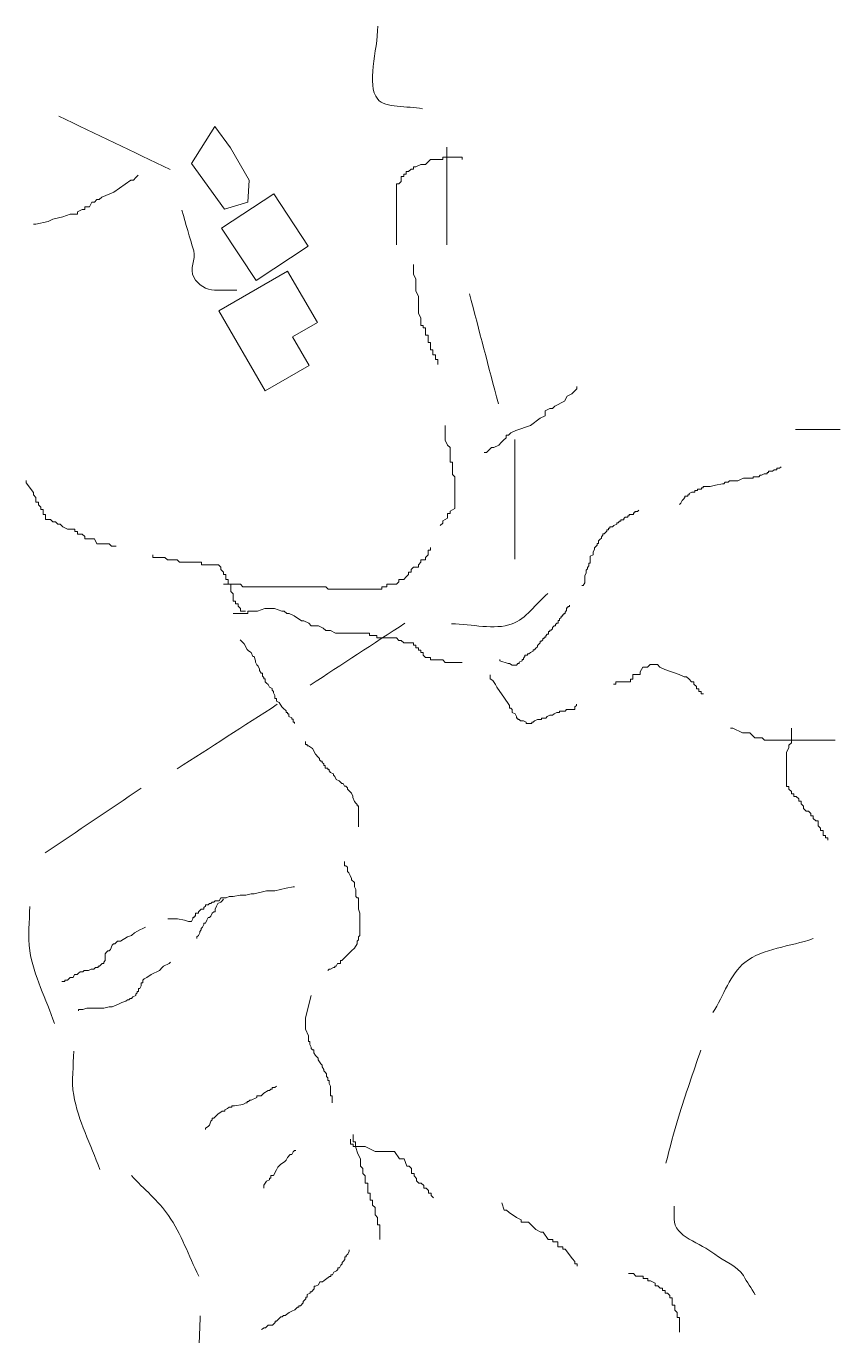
# Model space of a CAD drawing. Header units: metres. Extents: x 645999 to 650010, y 500996 to 503068.
# Drawn here: x 647274.4 to 647528.3, y 501381.1 to 501789.4 of the extents above; entities that cross this region are included whole.
import ezdxf

# ---------------------------------------------------------------- set-up
doc = ezdxf.new("R2010")
doc.units = ezdxf.units.M
doc.header["$MEASUREMENT"] = 0
for name, color, linetype, lineweight in [('faubourg', 7, 'Continuous', 0), ('ruisseau temporaire', 7, 'Continuous', 0), ('santier-layon', 7, 'Continuous', 0)]:
    doc.layers.add(name, color=color, linetype=linetype, lineweight=lineweight)

msp = doc.modelspace()

# ---------------------------------------------------------------- linework, layer by layer
at = {"layer": 'faubourg', "color": 7, "linetype": 'Continuous', "lineweight": 0, "flags": 128}
for points in [[(647333.22, 501758.18), (647325.93, 501746.58), (647336.22, 501732.42), (647343.51, 501734.56), (647343.94, 501741.43), (647338.15, 501751.52), (647333.22, 501758.18)], [(647355.95, 501713.1), (647334.51, 501700.65), (647348.99, 501675.71), (647362.7, 501683.67), (647357.52, 501692.59), (647365.25, 501697.08), (647355.95, 501713.1)]]:
    msp.add_lwpolyline(points, close=True, dxfattribs=at)
at = {"layer": 'faubourg', "color": 7, "linetype": 'Continuous', "lineweight": 0}
msp.add_3dface([(647351.66, 501737.14), (647335.36, 501726.41), (647346.1, 501710.11), (647362.4, 501720.84)], dxfattribs=at)
at = {"layer": 'ruisseau temporaire', "color": 7, "linetype": 'Continuous', "lineweight": 0, "flags": 128}
for points in [[(647389.9, 501721.24), (647389.9, 501722), (647389.9, 501724.29), (647389.9, 501725.05), (647389.9, 501725.81), (647389.9, 501726.57), (647389.9, 501728.09), (647389.9, 501728.85), (647389.9, 501730.37), (647389.9, 501731.14), (647389.9, 501731.9), (647389.9, 501732.66), (647389.9, 501733.42), (647389.9, 501734.18), (647389.9, 501734.94), (647389.9, 501735.7), (647389.9, 501736.46), (647389.9, 501737.23), (647389.9, 501737.99), (647389.9, 501738.75), (647389.9, 501739.51), (647389.9, 501740.27), (647390.66, 501740.27), (647391.42, 501741.03), (647391.42, 501741.79), (647391.42, 501742.55), (647392.18, 501742.55), (647392.18, 501743.32), (647392.94, 501743.32), (647392.94, 501744.08), (647393.7, 501744.08), (647394.46, 501744.84), (647395.22, 501744.84), (647395.22, 501745.6), (647395.98, 501745.6), (647397.5, 501746.36), (647398.26, 501746.36), (647399.02, 501746.36), (647399.78, 501747.12), (647400.54, 501747.88), (647401.31, 501747.88), (647402.07, 501747.88), (647402.83, 501747.88), (647403.59, 501747.88), (647404.35, 501747.88), (647404.35, 501748.64), (647405.11, 501748.64), (647405.87, 501748.64), (647406.63, 501748.64), (647408.15, 501748.64), (647408.91, 501748.64), (647409.67, 501748.64), (647410.43, 501748.64), (647410.43, 501747.88)], [(647309.35, 501742.98), (647308.59, 501742.22), (647307.82, 501741.46), (647307.06, 501741.46), (647301.74, 501737.65), (647297.94, 501736.13), (647297.18, 501735.37), (647296.42, 501735.37), (647295.66, 501734.61), (647294.9, 501734.61), (647294.14, 501733.09), (647292.62, 501733.09), (647292.62, 501732.33), (647291.86, 501732.33), (647290.34, 501731.56), (647290.34, 501730.8), (647288.82, 501730.8), (647288.05, 501730.8), (647285.77, 501730.04), (647282.73, 501729.28), (647281.21, 501728.52), (647277.41, 501727.76), (647276.65, 501727.76)], [(647395.22, 501715.15), (647395.22, 501714.39), (647395.22, 501713.63), (647395.22, 501712.87), (647395.22, 501712.11), (647395.98, 501710.58), (647395.98, 501709.06), (647395.98, 501708.3), (647395.98, 501707.54), (647395.98, 501706.78), (647396.74, 501705.26), (647396.74, 501704.49), (647396.74, 501702.97), (647396.74, 501701.45), (647396.74, 501700.69), (647396.74, 501699.93), (647397.5, 501698.4), (647397.5, 501697.64), (647397.5, 501696.88), (647397.5, 501696.12), (647398.26, 501696.12), (647398.26, 501695.36), (647399.02, 501695.36), (647399.02, 501694.6), (647399.02, 501693.84), (647399.02, 501693.08), (647399.78, 501693.08), (647399.78, 501692.31), (647399.78, 501691.55), (647399.78, 501690.79), (647400.54, 501690.79), (647400.54, 501690.03), (647400.54, 501689.27), (647400.54, 501688.51), (647401.31, 501688.51), (647401.31, 501687.75), (647401.31, 501686.99), (647402.07, 501686.99), (647402.07, 501686.23), (647402.07, 501685.46), (647402.83, 501685.46), (647402.83, 501684.7), (647402.83, 501683.94)], [(647446.17, 501677.09), (647446.17, 501676.33), (647444.65, 501674.81), (647443.13, 501674.05), (647442.37, 501672.52), (647439.32, 501671), (647438.56, 501670.24), (647437.8, 501670.24), (647436.28, 501669.48), (647436.28, 501667.96), (647434.76, 501667.2), (647431.72, 501664.91), (647427.16, 501663.39), (647425.64, 501662.63), (647424.88, 501661.87), (647424.12, 501661.87), (647424.12, 501661.11), (647423.36, 501660.34), (647422.6, 501659.58), (647421.84, 501658.82), (647420.31, 501658.06), (647419.55, 501658.06), (647418.79, 501657.3), (647418.03, 501656.54), (647417.27, 501656.54)], [(647405.11, 501664.91), (647405.11, 501664.15), (647405.11, 501663.39), (647405.11, 501661.87), (647405.11, 501660.34), (647405.87, 501658.82), (647406.63, 501658.06), (647406.63, 501657.3), (647406.63, 501656.54), (647406.63, 501655.78), (647406.63, 501655.02), (647406.63, 501654.25), (647406.63, 501653.49), (647407.39, 501653.49), (647407.39, 501652.73), (647407.39, 501651.97), (647407.39, 501651.21), (647407.39, 501650.45), (647407.39, 501649.69), (647408.15, 501648.93), (647408.15, 501647.4), (647408.15, 501646.64), (647408.15, 501645.88), (647408.15, 501645.12), (647408.15, 501644.36), (647408.15, 501642.84), (647408.15, 501642.08), (647408.15, 501641.31), (647408.15, 501640.55), (647408.15, 501639.79), (647408.15, 501639.03), (647406.63, 501638.27), (647406.63, 501637.51), (647405.87, 501637.51), (647405.87, 501636.75), (647405.87, 501635.99), (647404.35, 501635.22), (647404.35, 501634.46), (647403.59, 501633.7)], [(647514.47, 501663.71), (647514.91, 501663.71), (647515.78, 501663.71), (647516.21, 501663.71), (647517.08, 501663.71), (647517.51, 501663.71), (647518.38, 501663.71), (647520.12, 501663.71), (647520.99, 501663.71), (647521.42, 501663.71), (647521.86, 501663.71), (647522.29, 501663.71), (647523.16, 501663.71), (647524.03, 501663.71), (647524.9, 501663.71), (647526.2, 501663.71), (647527.51, 501663.71), (647528.38, 501663.71)], [(647478.19, 501640.27), (647478.63, 501640.7), (647479.06, 501641.57), (647479.49, 501642.01), (647479.93, 501642.44), (647479.93, 501642.88), (647480.36, 501642.88), (647480.8, 501642.88), (647480.8, 501643.31), (647481.23, 501643.31), (647481.23, 501643.75), (647482.1, 501644.18), (647482.54, 501644.18), (647482.97, 501644.18), (647482.97, 501644.62), (647483.4, 501644.62), (647483.84, 501644.62), (647483.84, 501645.05), (647484.27, 501645.05), (647484.71, 501645.05), (647485.14, 501645.05), (647485.14, 501645.49), (647485.58, 501645.49), (647485.58, 501645.92), (647486.01, 501645.92), (647487.75, 501645.92), (647489.49, 501646.36), (647491.66, 501646.79), (647492.09, 501646.79), (647492.53, 501647.23), (647492.96, 501647.23), (647493.4, 501647.23), (647493.83, 501647.66), (647494.27, 501647.66), (647495.14, 501647.66), (647495.57, 501647.66), (647496.01, 501647.66), (647496.44, 501647.66), (647497.31, 501648.1), (647498.18, 501648.53), (647498.61, 501648.53), (647499.92, 501648.53), (647500.35, 501648.53), (647500.79, 501648.53), (647501.22, 501648.53), (647501.22, 501648.97), (647501.65, 501648.97), (647502.09, 501648.97), (647502.52, 501648.97), (647502.96, 501648.97), (647503.39, 501649.4), (647503.83, 501649.4), (647504.7, 501649.84), (647505.56, 501649.84), (647505.56, 501650.27), (647506, 501650.27), (647506, 501650.71), (647506.43, 501650.71), (647506.87, 501650.71), (647507.3, 501650.71), (647507.74, 501651.14), (647508.17, 501651.14), (647508.61, 501651.14), (647508.61, 501651.58), (647509.04, 501651.58), (647509.48, 501651.58), (647509.91, 501652.01)], [(647274.37, 501647.83), (647274.37, 501647.07), (647276.65, 501644.03), (647276.65, 501643.27), (647277.41, 501642.5), (647277.41, 501641.74), (647277.41, 501640.98), (647278.17, 501640.98), (647278.17, 501640.22), (647278.93, 501639.46), (647278.93, 501638.7), (647279.69, 501638.7), (647279.69, 501637.94), (647279.69, 501637.18), (647280.45, 501637.18), (647280.45, 501636.41), (647280.45, 501635.65), (647281.21, 501635.65), (647281.97, 501635.65), (647282.73, 501634.89), (647283.49, 501634.89), (647284.25, 501634.13), (647285.01, 501634.13), (647285.77, 501633.37), (647287.29, 501632.61), (647288.05, 501632.61), (647288.82, 501632.61), (647289.58, 501632.61), (647289.58, 501631.85), (647290.34, 501631.85), (647290.34, 501631.09), (647291.1, 501631.09), (647291.86, 501631.09), (647292.62, 501630.32), (647292.62, 501629.56), (647293.38, 501629.56), (647294.9, 501629.56), (647295.66, 501629.56), (647296.42, 501628.04), (647297.18, 501628.04), (647297.94, 501628.04), (647298.7, 501628.04), (647299.46, 501628.04), (647300.22, 501628.04), (647300.98, 501627.28), (647301.74, 501627.28), (647302.5, 501627.28)], [(647447.78, 501615.04), (647448.21, 501615.04), (647448.64, 501615.91), (647448.64, 501616.34), (647448.64, 501616.78), (647448.64, 501617.21), (647448.64, 501618.08), (647449.08, 501618.95), (647449.08, 501619.82), (647449.51, 501620.26), (647449.51, 501620.69), (647449.95, 501621.13), (647449.95, 501621.56), (647449.95, 501622), (647450.38, 501622), (647450.38, 501622.43), (647450.38, 501622.87), (647450.38, 501623.3), (647450.38, 501624.17), (647451.25, 501624.61), (647451.25, 501625.04), (647451.25, 501625.48), (647451.69, 501626.35), (647451.69, 501626.78), (647452.12, 501627.22), (647452.55, 501627.65), (647452.55, 501628.09), (647452.99, 501628.09), (647452.99, 501628.52), (647452.99, 501628.96), (647453.42, 501629.39), (647453.86, 501629.83), (647453.86, 501630.26), (647454.29, 501630.7), (647454.29, 501631.13), (647454.73, 501631.13), (647455.16, 501631.57), (647455.6, 501632), (647455.6, 501632.44), (647456.03, 501632.44), (647456.03, 501632.87), (647456.47, 501632.87), (647456.47, 501633.31), (647456.9, 501633.31), (647457.33, 501633.31), (647457.77, 501633.74), (647458.64, 501634.18), (647458.64, 501634.61), (647459.07, 501634.61), (647459.51, 501635.05), (647459.94, 501635.05), (647459.94, 501635.48), (647460.38, 501635.48), (647460.81, 501635.48), (647460.81, 501635.92), (647461.24, 501636.35), (647461.68, 501636.35), (647462.11, 501636.35), (647462.11, 501636.79), (647462.55, 501636.79), (647462.55, 501637.22), (647463.42, 501637.22), (647463.85, 501637.22), (647463.85, 501637.66), (647464.29, 501637.66), (647464.29, 501638.09), (647464.72, 501638.09), (647465.16, 501638.09), (647465.59, 501638.53)], [(647313.86, 501624.57), (647313.86, 501623.81), (647315.38, 501623.81), (647316.14, 501623.81), (647317.66, 501623.81), (647318.42, 501623.05), (647319.18, 501623.05), (647319.94, 501623.05), (647320.7, 501623.05), (647321.46, 501623.05), (647322.22, 501622.28), (647322.99, 501622.28), (647323.75, 501622.28), (647324.51, 501622.28), (647326.03, 501622.28), (647326.79, 501622.28), (647327.55, 501622.28), (647328.31, 501622.28), (647329.07, 501622.28), (647329.07, 501621.52), (647329.83, 501621.52), (647330.59, 501621.52), (647331.35, 501621.52), (647332.11, 501621.52), (647332.87, 501621.52), (647333.63, 501621.52), (647334.39, 501621.52), (647335.15, 501620.76), (647335.15, 501620), (647335.91, 501619.24), (647335.91, 501618.48), (647336.67, 501618.48), (647336.67, 501617.72), (647336.67, 501616.96), (647337.43, 501616.96), (647337.43, 501616.19), (647337.43, 501615.43), (647338.19, 501615.43), (647338.19, 501614.67), (647338.19, 501613.91), (647338.19, 501613.15), (647338.95, 501612.39), (647338.95, 501611.63), (647338.95, 501610.87), (647338.95, 501610.11), (647339.71, 501610.11), (647339.71, 501609.34), (647340.47, 501609.34), (647340.47, 501608.58), (647341.23, 501607.82), (647341.23, 501607.06), (647341.99, 501607.06), (647342.76, 501607.06)], [(647335.91, 501615.43), (647337.43, 501615.43), (647338.19, 501615.43), (647338.95, 501615.43), (647339.71, 501615.43), (647340.47, 501615.43), (647341.23, 501615.43), (647341.99, 501614.67), (647345.04, 501614.67), (647347.32, 501614.67), (647348.08, 501614.67), (647348.84, 501614.67), (647350.36, 501614.67), (647354.16, 501614.67), (647354.92, 501614.67), (647356.44, 501614.67), (647357.2, 501614.67), (647357.96, 501614.67), (647359.48, 501614.67), (647361, 501614.67), (647361.77, 501614.67), (647362.53, 501614.67), (647364.05, 501614.67), (647365.57, 501614.67), (647366.33, 501614.67), (647367.09, 501614.67), (647367.85, 501614.67), (647368.61, 501613.91), (647369.37, 501613.91), (647370.13, 501613.91), (647370.89, 501613.91), (647373.17, 501613.91), (647373.93, 501613.91), (647375.45, 501613.91), (647376.97, 501613.91), (647380.01, 501613.91), (647381.54, 501613.91), (647382.3, 501613.91), (647383.06, 501613.91), (647383.82, 501613.91), (647384.58, 501613.91), (647385.34, 501613.91), (647385.34, 501614.67), (647386.1, 501614.67), (647386.86, 501614.67), (647386.86, 501615.43), (647388.38, 501615.43), (647389.14, 501615.43), (647389.9, 501615.43), (647390.66, 501616.19), (647390.66, 501616.96), (647391.42, 501616.96), (647392.18, 501616.96), (647392.94, 501617.72), (647393.7, 501618.48), (647393.7, 501619.24), (647394.46, 501619.24), (647394.46, 501620), (647395.22, 501620.76), (647395.98, 501620.76), (647396.74, 501620.76), (647396.74, 501621.52), (647397.5, 501622.28), (647397.5, 501623.05), (647398.26, 501623.05), (647399.02, 501623.05), (647399.02, 501623.81), (647399.78, 501624.57), (647399.78, 501625.33), (647399.78, 501626.09), (647400.54, 501626.09), (647400.54, 501626.85)], [(647422.14, 501591.99), (647422.14, 501591.55), (647424.75, 501590.68), (647425.18, 501590.68), (647426.05, 501590.25), (647426.48, 501590.25), (647426.92, 501590.25), (647427.35, 501590.25), (647427.79, 501590.68), (647428.22, 501590.68), (647428.22, 501591.12), (647429.09, 501591.55), (647429.09, 501591.99), (647429.53, 501591.99), (647429.53, 501592.42), (647429.96, 501592.86), (647429.96, 501593.29), (647430.39, 501593.29), (647430.83, 501593.29), (647430.83, 501593.73), (647431.26, 501593.73), (647431.7, 501594.16), (647432.57, 501594.6), (647432.57, 501595.03), (647433, 501595.03), (647433.44, 501595.47), (647433.87, 501595.9), (647433.87, 501596.34), (647434.31, 501596.77), (647434.74, 501597.21), (647434.74, 501597.64), (647435.17, 501597.64), (647435.61, 501598.08), (647435.61, 501598.51), (647436.04, 501598.51), (647436.04, 501598.95), (647436.48, 501598.95), (647436.48, 501599.38), (647436.91, 501599.82), (647437.35, 501599.82), (647437.35, 501600.25), (647437.35, 501600.68), (647437.78, 501600.68), (647437.78, 501601.12), (647438.22, 501601.12), (647438.65, 501601.55), (647438.65, 501601.99), (647439.09, 501602.42), (647439.52, 501602.42), (647439.52, 501602.86), (647439.95, 501603.29), (647440.39, 501603.29), (647440.39, 501604.16), (647440.82, 501604.16), (647440.82, 501604.6), (647441.26, 501605.03), (647441.26, 501605.47), (647441.69, 501605.47), (647441.69, 501605.9), (647442.13, 501605.9), (647442.13, 501606.34), (647442.56, 501606.34), (647442.56, 501606.77), (647443, 501607.21), (647443, 501607.64), (647443, 501608.08), (647443.43, 501608.08), (647443.43, 501608.51), (647443.86, 501608.51), (647443.86, 501608.95)], [(647338.95, 501606.3), (647341.99, 501606.3), (647343.52, 501606.3), (647343.52, 501607.06), (647346.56, 501607.06), (647348.84, 501607.82), (647349.6, 501607.82), (647350.36, 501607.82), (647351.88, 501607.82), (647354.16, 501607.06), (647354.92, 501607.06), (647355.68, 501606.3), (647356.44, 501606.3), (647357.96, 501605.54), (647360.24, 501604.02), (647361, 501604.02), (647362.53, 501603.25), (647363.29, 501602.49), (647364.05, 501602.49), (647365.57, 501602.49), (647367.09, 501601.73), (647367.85, 501600.97), (647369.37, 501600.97), (647370.89, 501600.21), (647371.65, 501600.21), (647372.41, 501600.21), (647373.93, 501600.21), (647374.69, 501600.21), (647376.97, 501600.21), (647377.73, 501600.21), (647380.77, 501600.21), (647381.54, 501600.21), (647381.54, 501599.45), (647382.3, 501599.45), (647383.82, 501599.45), (647383.82, 501598.69), (647384.58, 501598.69), (647386.1, 501598.69), (647386.86, 501598.69), (647389.14, 501598.69), (647389.9, 501598.69), (647390.66, 501597.93), (647391.42, 501597.93), (647392.18, 501597.16), (647392.94, 501597.16), (647393.7, 501597.16), (647394.46, 501597.16), (647395.22, 501597.16), (647395.22, 501596.4), (647395.98, 501596.4), (647395.98, 501595.64), (647396.74, 501595.64), (647396.74, 501594.88), (647397.5, 501594.88), (647397.5, 501594.12), (647398.26, 501594.12), (647398.26, 501593.36), (647399.02, 501592.6), (647400.54, 501592.6), (647400.54, 501591.84), (647401.31, 501591.84), (647402.07, 501591.84), (647402.83, 501591.84), (647403.59, 501591.84), (647404.35, 501591.84), (647405.11, 501591.08), (647406.63, 501591.08), (647407.39, 501591.08), (647408.15, 501591.08), (647408.91, 501591.08), (647409.67, 501591.08), (647410.43, 501591.08)], [(647341.14, 501598.1), (647341.57, 501597.67), (647342.44, 501596.8), (647343.31, 501595.06), (647343.75, 501594.62), (647344.62, 501594.19), (647345.05, 501592.88), (647345.48, 501592.88), (647345.92, 501591.58), (647345.92, 501591.14), (647346.35, 501590.27), (647346.79, 501589.84), (647347.22, 501588.97), (647347.22, 501588.53), (647347.66, 501587.66), (647348.09, 501587.66), (647348.09, 501587.23), (647348.09, 501586.79), (647348.53, 501586.36), (647348.53, 501585.92), (647348.96, 501585.92), (647348.96, 501585.05), (647349.39, 501584.62), (647349.83, 501584.18), (647350.26, 501583.31), (647351.13, 501582.88), (647351.13, 501582.44), (647351.57, 501582.01), (647351.57, 501581.57), (647352, 501580.7), (647352, 501580.27), (647352, 501579.83), (647352.44, 501579.83), (647352.44, 501579.4), (647352.44, 501578.96), (647353.31, 501578.53), (647354.17, 501577.22), (647354.61, 501576.79), (647355.48, 501575.92), (647355.48, 501575.48), (647355.91, 501575.48), (647355.91, 501575.05), (647356.35, 501575.05), (647356.35, 501574.18), (647357.22, 501573.74), (647357.22, 501573.31), (647357.65, 501573.31), (647357.65, 501572.87), (647357.65, 501572.44), (647358.09, 501572.44), (647358.09, 501572)], [(647457.64, 501584.29), (647458.4, 501584.29), (647458.4, 501585.05), (647459.16, 501585.05), (647460.68, 501585.05), (647461.44, 501585.05), (647462.2, 501585.05), (647462.96, 501585.05), (647462.96, 501585.82), (647463.72, 501585.82), (647463.72, 501586.58), (647463.72, 501587.34), (647464.48, 501587.34), (647466, 501587.34), (647466, 501588.1), (647466.77, 501589.62), (647467.53, 501589.62), (647468.29, 501589.62), (647469.05, 501590.38), (647469.81, 501590.38), (647470.57, 501590.38), (647471.33, 501590.38), (647472.09, 501589.62), (647473.61, 501588.86), (647478.17, 501587.34), (647479.69, 501586.58), (647480.45, 501586.58), (647481.21, 501585.82), (647481.97, 501585.05), (647482.73, 501585.05), (647482.73, 501584.29), (647483.49, 501583.53), (647483.49, 501582.77), (647484.25, 501582.77), (647484.25, 501582.01), (647485.01, 501582.01), (647485.01, 501581.25), (647485.77, 501581.25)], [(647419.1, 501587.2), (647419.1, 501585.9), (647419.97, 501585.46), (647420.84, 501584.16), (647421.27, 501583.29), (647422.14, 501581.98), (647423.44, 501580.24), (647425.18, 501577.63), (647425.18, 501577.2), (647425.18, 501576.76), (647425.62, 501576.76), (647426.05, 501576.33), (647426.05, 501575.89), (647426.05, 501575.46), (647426.92, 501575.02), (647427.35, 501574.15), (647427.35, 501573.72), (647427.79, 501573.72), (647427.79, 501573.28), (647428.22, 501573.28), (647428.66, 501572.85), (647429.09, 501572.85), (647429.53, 501572.85), (647430.39, 501572.41), (647430.39, 501571.98), (647430.83, 501571.98), (647431.26, 501571.98), (647431.7, 501571.98), (647432.13, 501571.98), (647432.13, 501572.41), (647432.57, 501572.41), (647433, 501572.85), (647433.87, 501573.28), (647434.31, 501573.28), (647434.74, 501573.28), (647435.17, 501573.28), (647435.17, 501573.72), (647435.61, 501573.72), (647436.04, 501573.72), (647436.48, 501573.72), (647436.91, 501574.15), (647437.78, 501574.59), (647438.65, 501574.59), (647439.09, 501575.02), (647439.95, 501575.46), (647440.39, 501575.46), (647440.82, 501575.46), (647440.82, 501575.89), (647441.69, 501575.89), (647442.13, 501575.89), (647442.56, 501575.89), (647443, 501576.33), (647443.43, 501576.33), (647444.3, 501576.33), (647444.73, 501576.33), (647445.6, 501576.33), (647445.6, 501576.76), (647445.6, 501577.2), (647446.04, 501577.63), (647446.04, 501578.07)], [(647494.14, 501570.59), (647494.9, 501570.59), (647497.94, 501569.07), (647499.46, 501569.07), (647500.22, 501569.07), (647501.74, 501567.55), (647502.5, 501567.55), (647503.26, 501567.55), (647504.02, 501567.55), (647504.78, 501566.79), (647506.31, 501566.79), (647507.83, 501566.79), (647509.35, 501566.79), (647510.87, 501566.79), (647511.63, 501566.79), (647512.39, 501566.79), (647513.91, 501566.79), (647515.43, 501566.79), (647516.19, 501566.79), (647517.71, 501566.79), (647518.47, 501566.79), (647519.23, 501566.79), (647519.99, 501566.79), (647520.75, 501566.79), (647523.03, 501566.79), (647523.79, 501566.79), (647525.31, 501566.79), (647526.08, 501566.79), (647526.84, 501566.79)], [(647513.15, 501570.59), (647513.15, 501569.83), (647513.15, 501568.31), (647513.15, 501567.55), (647513.15, 501566.79), (647513.15, 501566.02), (647512.39, 501565.26), (647512.39, 501564.5), (647511.63, 501562.98), (647511.63, 501562.22), (647511.63, 501561.46), (647511.63, 501560.7), (647511.63, 501559.93), (647511.63, 501558.41), (647511.63, 501557.65), (647511.63, 501556.89), (647511.63, 501556.13), (647511.63, 501555.37), (647511.63, 501554.61), (647511.63, 501553.84), (647511.63, 501553.08), (647511.63, 501552.32), (647512.39, 501552.32), (647512.39, 501551.56), (647513.15, 501550.8), (647513.15, 501550.04), (647513.91, 501550.04), (647513.91, 501549.28), (647514.67, 501549.28), (647515.43, 501548.52), (647515.43, 501547.76), (647516.19, 501547.76), (647516.19, 501546.99), (647516.95, 501546.23), (647516.95, 501545.47), (647517.71, 501544.71), (647518.47, 501544.71), (647519.23, 501543.95), (647519.23, 501543.19), (647519.99, 501543.19), (647519.99, 501542.43), (647520.75, 501541.67), (647521.51, 501541.67), (647521.51, 501540.9), (647521.51, 501540.14), (647522.27, 501539.38), (647522.27, 501538.62), (647523.03, 501538.62), (647523.03, 501537.86), (647523.03, 501537.1), (647523.79, 501537.1), (647523.79, 501536.34), (647524.55, 501536.34), (647524.55, 501535.58)], [(647361.56, 501566.35), (647361.56, 501565.48), (647362, 501565.48), (647362, 501565.04), (647362.43, 501565.04), (647363.73, 501564.17), (647364.6, 501562.43), (647365.47, 501561.56), (647365.91, 501561.13), (647365.91, 501560.69), (647366.34, 501560.26), (647366.78, 501560.26), (647366.78, 501559.82), (647367.21, 501559.39), (647367.21, 501558.95), (647367.64, 501558.95), (647367.64, 501558.08), (647368.08, 501558.08), (647368.51, 501558.08), (647368.51, 501557.65), (647368.95, 501557.65), (647368.95, 501557.21), (647369.38, 501556.78), (647370.25, 501556.34), (647370.25, 501555.91), (647370.69, 501555.47), (647371.12, 501554.6), (647371.99, 501554.17), (647372.42, 501553.73), (647372.86, 501553.3), (647373.29, 501553.3), (647373.73, 501552.43), (647374.16, 501552.43), (647374.6, 501551.99), (647374.6, 501551.56), (647375.03, 501551.12), (647375.47, 501550.69), (647375.9, 501550.25), (647376.33, 501549.38), (647376.33, 501548.95), (647376.77, 501547.64), (647377.2, 501547.21), (647377.64, 501546.77), (647377.64, 501546.34), (647378.07, 501546.34), (647378.07, 501545.9), (647378.07, 501545.47), (647378.07, 501545.03), (647378.07, 501544.16), (647378.07, 501543.73), (647378.07, 501543.29), (647378.07, 501542.42), (647378.07, 501541.55), (647378.07, 501541.12), (647378.07, 501540.68), (647378.07, 501539.81)], [(647373.73, 501528.94), (647373.73, 501528.51), (647373.73, 501528.07), (647373.73, 501527.64), (647374.16, 501527.64), (647374.6, 501527.2), (647374.6, 501526.33), (647374.6, 501525.9), (647375.03, 501525.46), (647375.47, 501524.59), (647375.9, 501523.72), (647375.9, 501523.29), (647376.77, 501522.42), (647376.77, 501521.55), (647376.77, 501521.11), (647377.2, 501520.24), (647377.2, 501519.81), (647377.2, 501519.37), (647377.2, 501518.94), (647377.2, 501518.07), (647377.64, 501517.63), (647378.07, 501517.63), (647378.07, 501517.2), (647378.07, 501516.76), (647378.07, 501516.33), (647378.07, 501515.46), (647378.07, 501515.02), (647378.07, 501514.59), (647378.07, 501514.15), (647378.51, 501512.85), (647378.51, 501512.41), (647378.51, 501511.98), (647378.51, 501511.54), (647378.51, 501510.67), (647378.51, 501510.24), (647378.51, 501509.37), (647378.51, 501508.93), (647378.51, 501508.5), (647378.51, 501508.06), (647378.51, 501507.63), (647378.51, 501506.76), (647378.51, 501505.89), (647378.07, 501505.45), (647378.07, 501504.58), (647377.64, 501504.15), (647377.64, 501503.28), (647376.77, 501501.97), (647375.9, 501501.1), (647375.47, 501500.67), (647373.73, 501498.93), (647373.29, 501498.49), (647372.86, 501498.06), (647372.42, 501498.06), (647372.42, 501497.19), (647371.99, 501497.19), (647371.55, 501497.19), (647371.12, 501496.32), (647370.69, 501496.32), (647370.69, 501495.88), (647370.25, 501495.88), (647369.38, 501495.45), (647368.95, 501495.45), (647368.51, 501495.01)], [(647318.54, 501511.11), (647319.41, 501511.11), (647320.72, 501511.11), (647321.59, 501511.11), (647323.76, 501510.67), (647325.06, 501510.24), (647325.5, 501510.24), (647325.93, 501510.24), (647326.37, 501511.11), (647326.37, 501511.54), (647326.8, 501511.54), (647326.8, 501511.98), (647327.23, 501511.98), (647327.23, 501512.41), (647327.23, 501512.85), (647327.67, 501512.85), (647328.1, 501512.85), (647328.1, 501513.28), (647328.54, 501513.72), (647328.97, 501514.15), (647329.41, 501514.15), (647329.84, 501514.15), (647329.84, 501514.59), (647330.28, 501515.02), (647330.28, 501515.46), (647330.71, 501515.46), (647331.15, 501515.46), (647331.58, 501515.89), (647332.01, 501515.89), (647332.45, 501516.33), (647332.88, 501516.33), (647333.32, 501516.76), (647333.75, 501516.76), (647334.19, 501516.76), (647334.62, 501516.76), (647335.06, 501517.63), (647335.49, 501517.63), (647335.93, 501517.63), (647336.79, 501517.63), (647337.66, 501518.07), (647338.97, 501518.07), (647341.14, 501518.5), (647342.88, 501518.5), (647344.62, 501518.94), (647345.05, 501518.94), (647345.48, 501518.94), (647349.39, 501519.81), (647350.7, 501519.81), (647352, 501519.81), (647355.48, 501520.68), (647357.65, 501521.11), (647358.09, 501521.11)], [(647335.93, 501517.2), (647335.49, 501516.76), (647335.06, 501516.33), (647334.19, 501515.89), (647333.75, 501515.02), (647333.32, 501514.15), (647333.32, 501513.72), (647333.32, 501513.28), (647332.88, 501513.28), (647332.45, 501512.85), (647332.01, 501511.98), (647331.58, 501511.54), (647331.15, 501511.54), (647330.71, 501510.67), (647330.28, 501509.8), (647329.84, 501509.8), (647329.84, 501509.37), (647329.41, 501508.5), (647328.97, 501508.06), (647328.97, 501507.63), (647328.54, 501507.19), (647328.54, 501506.76), (647328.1, 501505.89), (647327.67, 501505.45), (647327.67, 501505.02)], [(647311.59, 501508.5), (647310.72, 501508.06), (647309.85, 501507.63), (647308.12, 501506.76), (647307.25, 501505.89), (647305.94, 501505.45), (647303.77, 501504.15), (647302.9, 501504.15), (647302.03, 501503.28), (647301.6, 501503.28), (647301.16, 501502.84), (647300.73, 501501.54), (647300.3, 501501.1), (647299.86, 501501.1), (647299.43, 501500.67), (647298.99, 501500.23), (647298.99, 501499.8), (647298.99, 501499.36), (647298.99, 501498.93), (647298.99, 501498.49), (647298.99, 501498.06), (647298.56, 501497.62), (647298.56, 501497.19), (647298.12, 501497.19), (647297.69, 501496.75), (647297.25, 501496.32), (647296.82, 501496.32), (647296.82, 501495.88), (647296.38, 501495.88), (647295.95, 501495.88), (647295.52, 501495.45), (647295.08, 501495.45), (647294.65, 501495.45), (647293.78, 501495.01), (647292.47, 501495.01), (647292.04, 501494.58), (647291.17, 501494.58), (647290.74, 501494.14), (647290.3, 501493.71), (647289.43, 501493.71), (647289, 501492.84), (647288.13, 501492.84), (647287.26, 501491.97), (647286.39, 501491.97), (647286.39, 501491.53), (647285.96, 501491.53), (647285.52, 501491.53)], [(647319.41, 501497.62), (647318.98, 501497.19), (647317.24, 501496.32), (647316.81, 501495.88), (647315.94, 501495.01), (647313.33, 501493.71), (647312.03, 501492.84), (647311.16, 501492.4), (647310.72, 501491.97), (647310.72, 501491.53), (647310.72, 501491.1), (647310.29, 501491.1), (647310.29, 501490.23), (647309.85, 501489.36), (647309.42, 501489.36), (647309.42, 501488.92), (647309.42, 501488.49), (647308.99, 501488.49), (647308.99, 501488.05), (647308.55, 501487.62), (647308.55, 501487.18), (647307.68, 501486.75), (647307.25, 501486.31), (647306.81, 501486.31), (647306.38, 501485.88), (647305.94, 501485.88), (647305.51, 501485.44), (647304.21, 501485.01), (647303.34, 501484.57), (647301.16, 501483.7), (647300.3, 501483.7), (647298.56, 501483.27), (647297.69, 501483.27), (647297.25, 501483.27), (647296.82, 501483.27), (647296.38, 501483.27), (647295.52, 501483.27), (647293.34, 501483.27), (647292.04, 501482.83), (647291.61, 501482.83), (647290.74, 501482.83), (647290.74, 501482.4)], [(647363.3, 501487.18), (647361.56, 501480.22), (647361.56, 501479.35), (647361.56, 501478.92), (647361.56, 501478.48), (647361.56, 501477.61), (647361.56, 501476.74), (647362.43, 501474.57), (647362.43, 501473.7), (647362.43, 501472.83), (647362.86, 501472.83), (647362.86, 501472.39), (647362.86, 501471.96), (647363.3, 501471.09), (647363.3, 501470.65), (647363.73, 501470.22), (647364.17, 501470.22), (647364.17, 501469.78), (647364.17, 501469.35), (647364.6, 501468.48), (647365.47, 501467.61), (647365.47, 501467.17), (647366.34, 501465.87), (647366.78, 501465.43), (647366.78, 501465), (647367.21, 501464.13), (647367.21, 501463.69), (647367.64, 501463.26), (647368.08, 501462.82), (647368.08, 501462.39), (647368.08, 501461.95), (647368.51, 501461.52), (647368.51, 501461.08), (647368.51, 501460.65), (647368.95, 501460.65), (647368.95, 501460.21), (647368.95, 501459.78), (647369.38, 501458.91), (647369.38, 501458.04), (647369.38, 501457.17), (647369.38, 501456.74), (647369.38, 501456.3), (647369.38, 501455.87), (647369.82, 501455.87), (647369.82, 501455.43), (647369.82, 501455), (647369.82, 501454.56), (647369.82, 501454.13), (647369.82, 501453.69)], [(647352.44, 501458.91), (647352, 501458.47), (647351.57, 501458.47), (647351.13, 501458.47), (647351.13, 501458.04), (647350.7, 501458.04), (647350.26, 501457.6), (647349.83, 501457.6), (647348.53, 501456.74), (647348.09, 501456.3), (647347.66, 501455.87), (647347.22, 501455.87), (647346.35, 501455.87), (647346.35, 501455.43), (647344.62, 501454.56), (647344.18, 501454.56), (647343.75, 501454.13), (647343.31, 501454.13), (647343.31, 501453.69), (647342.88, 501453.69), (647342.01, 501453.26), (647339.4, 501452.82), (647338.97, 501452.82), (647338.53, 501452.82), (647338.53, 501452.39), (647337.66, 501452.39), (647337.23, 501451.95), (647336.36, 501451.52), (647336.36, 501451.08), (647335.49, 501451.08), (647334.19, 501450.21), (647333.75, 501449.78), (647332.88, 501448.91), (647332.45, 501448.91), (647332.45, 501448.47), (647332.01, 501448.04), (647331.58, 501446.73), (647331.15, 501446.3), (647330.28, 501445.86), (647330.28, 501445.43)], [(647375.62, 501442.36), (647375.62, 501441.6), (647375.62, 501440.84), (647376.38, 501440.84), (647376.38, 501440.08), (647377.14, 501440.08), (647377.9, 501440.08), (647378.67, 501440.08), (647379.43, 501440.08), (647380.19, 501440.08), (647383.23, 501438.56), (647385.51, 501438.56), (647386.27, 501438.56), (647387.03, 501438.56), (647388.55, 501438.56), (647389.31, 501438.56), (647390.83, 501436.27), (647392.35, 501436.27), (647393.11, 501433.99), (647393.87, 501433.99), (647394.63, 501433.23), (647394.63, 501432.47), (647394.63, 501431.7), (647395.39, 501431.7), (647395.39, 501430.94), (647396.15, 501430.18), (647396.15, 501429.42), (647396.91, 501428.66), (647397.67, 501428.66), (647398.44, 501427.9), (647398.44, 501427.14), (647399.2, 501427.14), (647399.96, 501426.38), (647399.96, 501425.61), (647400.72, 501425.61), (647400.72, 501424.85), (647401.48, 501424.09)], [(647376.38, 501443.88), (647376.38, 501443.12), (647376.38, 501441.6), (647377.14, 501441.6), (647377.14, 501440.08), (647377.9, 501437.79), (647378.67, 501436.27), (647378.67, 501435.51), (647378.67, 501433.99), (647379.43, 501433.23), (647379.43, 501432.47), (647379.43, 501431.7), (647380.19, 501430.94), (647380.19, 501430.18), (647380.19, 501428.66), (647380.95, 501428.66), (647380.95, 501427.9), (647380.95, 501426.38), (647380.95, 501425.61), (647381.71, 501425.61), (647381.71, 501424.85), (647381.71, 501424.09), (647381.71, 501423.33), (647382.47, 501423.33), (647382.47, 501422.57), (647382.47, 501421.81), (647383.23, 501421.05), (647383.23, 501420.29), (647383.23, 501419.53), (647383.23, 501418.76), (647383.99, 501418), (647383.99, 501417.24), (647383.99, 501416.48), (647383.99, 501415.72), (647384.75, 501415.72), (647384.75, 501414.2), (647384.75, 501413.44), (647384.75, 501412.67), (647384.75, 501411.91), (647384.75, 501411.15)], [(647358.52, 501438.9), (647358.09, 501438.9), (647357.65, 501438.47), (647357.22, 501437.6), (647356.78, 501437.6), (647355.91, 501436.73), (647355.48, 501435.86), (647355.04, 501435.42), (647353.74, 501434.55), (647353.31, 501434.12), (647352.87, 501433.68), (647352.44, 501432.81), (647351.57, 501431.07), (647350.7, 501431.07), (647350.7, 501430.64), (647350.7, 501430.2), (647350.26, 501430.2), (647350.26, 501429.77), (647349.39, 501429.33), (647348.53, 501428.03), (647348.53, 501427.16)], [(647422.77, 501422.57), (647423.53, 501420.29), (647424.29, 501420.29), (647425.05, 501419.53), (647427.33, 501418), (647428.85, 501417.24), (647428.85, 501416.48), (647429.61, 501416.48), (647430.37, 501416.48), (647431.13, 501416.48), (647432.65, 501414.96), (647433.41, 501414.2), (647434.93, 501413.44), (647435.69, 501413.44), (647437.22, 501411.15), (647437.98, 501411.15), (647438.74, 501411.15), (647438.74, 501410.39), (647439.5, 501410.39), (647440.26, 501410.39), (647440.26, 501408.87), (647441.78, 501408.87), (647441.78, 501408.11), (647442.54, 501408.11), (647444.82, 501405.06), (647445.58, 501404.3), (647445.58, 501403.54), (647446.34, 501403.54), (647446.34, 501402.78)], [(647375.13, 501407.88), (647375.13, 501407.45), (647374.69, 501406.58), (647374.26, 501406.14), (647374.26, 501405.71), (647373.82, 501405.71), (647373.82, 501405.27), (647373.82, 501404.84), (647373.39, 501404.4), (647372.96, 501403.97), (647372.96, 501403.53), (647372.52, 501403.1), (647372.09, 501402.23), (647371.65, 501402.23), (647371.65, 501401.79), (647371.22, 501401.36), (647370.35, 501400.92), (647369.91, 501400.05), (647369.48, 501400.05), (647369.48, 501399.62), (647369.04, 501399.62), (647367.31, 501398.31), (647366.87, 501397.88), (647366, 501397.88), (647365.57, 501397.01), (647364.7, 501396.57), (647364.27, 501396.57), (647364.27, 501396.14), (647364.27, 501395.7), (647363.4, 501394.83), (647362.96, 501394.83), (647362.96, 501394.4), (647362.09, 501393.96), (647362.09, 501393.53), (647362.09, 501393.09), (647361.66, 501393.09), (647361.66, 501392.66), (647360.79, 501391.79), (647360.79, 501391.35), (647359.92, 501390.48), (647359.49, 501390.48), (647359.49, 501390.05), (647359.05, 501390.05), (647358.62, 501389.61), (647358.18, 501389.18), (647357.31, 501388.74), (647356.44, 501388.31), (647355.14, 501387.44), (647354.71, 501387.44), (647354.27, 501387), (647353.84, 501387), (647353.4, 501386.57), (647352.53, 501385.7), (647352.1, 501385.7), (647352.1, 501385.26), (647351.23, 501384.39), (647349.93, 501384.39), (647349.06, 501383.52), (647348.62, 501383.52), (647347.75, 501383.09)], [(647462.31, 501400.5), (647463.07, 501400.5), (647463.83, 501400.5), (647464.59, 501399.73), (647465.35, 501399.73), (647466.11, 501399.73), (647466.87, 501399.73), (647466.87, 501398.97), (647467.63, 501398.97), (647468.39, 501398.97), (647468.39, 501398.21), (647469.15, 501398.21), (647470.67, 501397.45), (647470.67, 501396.69), (647471.43, 501396.69), (647472.19, 501395.93), (647472.95, 501395.93), (647472.95, 501395.17), (647473.71, 501395.17), (647473.71, 501394.41), (647474.47, 501394.41), (647475.23, 501393.64), (647475.23, 501392.88), (647475.99, 501392.88), (647475.99, 501392.12), (647475.99, 501391.36), (647475.99, 501390.6), (647476.76, 501390.6), (647476.76, 501389.84), (647476.76, 501389.08), (647477.52, 501388.32), (647477.52, 501387.56), (647477.52, 501386.79), (647478.28, 501386.79), (647478.28, 501386.03), (647478.28, 501385.27), (647478.28, 501384.51), (647478.28, 501383.75), (647478.28, 501382.99), (647478.28, 501382.23)]]:
    msp.add_lwpolyline(points, dxfattribs=at)
at = {"layer": 'santier-layon', "color": 7, "linetype": 'Continuous', "lineweight": 0}
for points, knots in [([(647398.02, 501763.7), (647393.36, 501764.68), (647386.38, 501763.78), (647384.06, 501766.64), (647380.34, 501771.23), (647384.06, 501781.84), (647384.06, 501789.44)], [0, 0, 0, 0, 0.38488, 0.38488, 0.38488, 1, 1, 1, 1]), ([(647322.94, 501732.04), (647324.19, 501727.81), (647325.43, 501723.58), (647326.67, 501719.36), (647327.44, 501716.74), (647325.14, 501713.8), (647326.67, 501711.16), (647328.08, 501708.72), (647330.6, 501707.18), (647333.12, 501707.18), (647335.44, 501707.18), (647337.76, 501707.18), (647340.08, 501707.18)], [0, 0, 0, 0, 0.367526, 0.367526, 0.367526, 0.595693, 0.595693, 0.595693, 0.80661, 0.80661, 0.80661, 1, 1, 1, 1]), ([(647407.13, 501603.06), (647413.42, 501603.06), (647420.45, 501601.03), (647425.99, 501603.06), (647430.28, 501604.64), (647433.41, 501609.35), (647437.13, 501612.5)], [0, 0, 0, 0, 0.563569, 0.563569, 0.563569, 1, 1, 1, 1]), ([(647275.48, 501514.9), (647275.48, 501510.32), (647274.74, 501505.62), (647275.48, 501501.17), (647276.76, 501493.38), (647280.62, 501486.01), (647283.19, 501478.43)], [0, 0, 0, 0, 0.363773, 0.363773, 0.363773, 1, 1, 1, 1]), ([(647519.94, 501504.92), (647512.85, 501502.46), (647504.22, 501501.93), (647498.65, 501497.53), (647494.06, 501493.9), (647491.99, 501487.09), (647488.66, 501481.87)], [0, 0, 0, 0, 0.548185, 0.548185, 0.548185, 1, 1, 1, 1]), ([(647289.19, 501469.86), (647289.19, 501465.28), (647288.43, 501460.58), (647289.19, 501456.13), (647290.55, 501448.18), (647294.62, 501440.69), (647297.33, 501432.96)], [0, 0, 0, 0, 0.35859, 0.35859, 0.35859, 1, 1, 1, 1]), ([(647484.87, 501470.19), (647482.56, 501463.23), (647480.05, 501456.32), (647477.92, 501449.31), (647476.47, 501444.54), (647475.27, 501439.7), (647473.95, 501434.89)], [0, 0, 0, 0, 0.595404, 0.595404, 0.595404, 1, 1, 1, 1]), ([(647307.21, 501431.03), (647311.07, 501426.89), (647315.59, 501423.2), (647318.78, 501418.59), (647322.75, 501412.87), (647325.07, 501406.01), (647328.21, 501399.72)], [0, 0, 0, 0, 0.446054, 0.446054, 0.446054, 1, 1, 1, 1]), ([(647476.55, 501421.48), (647476.55, 501420.15), (647476.55, 501418.83), (647476.55, 501417.5), (647476.55, 501411.92), (647484.82, 501410.04), (647489.21, 501406.56), (647492.15, 501404.24), (647496.18, 501403.01), (647498.15, 501399.85), (647499.39, 501397.86), (647500.64, 501395.88), (647501.88, 501393.89)], [0, 0, 0, 0, 0.102185, 0.102185, 0.102185, 0.532103, 0.532103, 0.532103, 0.819302, 0.819302, 0.819302, 1, 1, 1, 1]), ([(647328.64, 501387.28), (647328.64, 501380.13), (647327.67, 501372.85), (647328.64, 501365.83), (647329.42, 501360.15), (647331.78, 501354.68), (647333.35, 501349.1)], [0, 0, 0, 0, 0.552374, 0.552374, 0.552374, 1, 1, 1, 1])]:
    msp.add_open_spline(points, degree=3, knots=knots, dxfattribs=at)
for points in [[(647284.54, 501761.36), (647296.13, 501755.81), (647307.71, 501750.26), (647319.3, 501744.71)], [(647405.61, 501721.3), (647405.61, 501731.45), (647405.61, 501741.6), (647405.61, 501751.75)], [(647421.7, 501671.7), (647418.7, 501683.14), (647415.7, 501694.57), (647412.7, 501706.01)], [(647426.84, 501623.22), (647426.84, 501635.66), (647426.84, 501648.1), (647426.84, 501660.54)], [(647363, 501583.99), (647372.86, 501590.43), (647382.71, 501596.86), (647392.57, 501603.3)], [(647321.44, 501557.83), (647331.87, 501564.55), (647342.29, 501571.27), (647352.72, 501577.99)], [(647280.3, 501531.66), (647290.3, 501538.38), (647300.3, 501545.1), (647310.3, 501551.82)]]:
    msp.add_open_spline(points, degree=3, dxfattribs=at)

doc.saveas('drawing.dxf')
